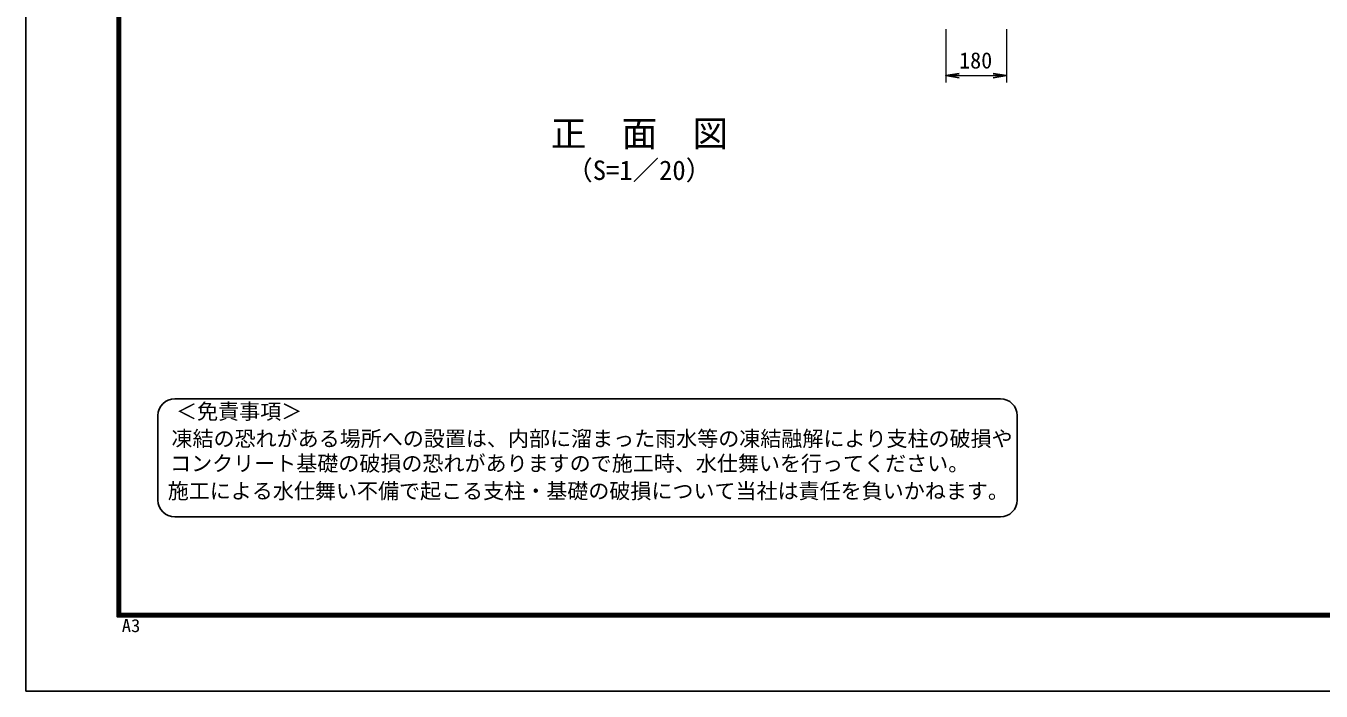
# Model space of a CAD drawing. Units: millimetres, scale not verified. Extents: x -4200 to 4200, y -2970 to 2970.
# Drawn here: x -4200 to -363, y -2970 to -1000 of the extents above; entities that cross this region are included whole.
import ezdxf
from ezdxf.enums import TextEntityAlignment as Align

# ---------------------------------------------------------------- set-up
doc = ezdxf.new("R2010")
doc.units = ezdxf.units.MM
doc.header["$LTSCALE"] = 10
for name, color, linetype, lineweight in [('0-0_D-TTL-TXT', 7, 'Continuous', 25), ('0-3_D-STR-DIM', 7, 'Continuous', 13), ('0-C_D-TTL', 7, 'Continuous', 25)]:
    doc.layers.add(name, color=color, linetype=linetype, lineweight=lineweight)
doc.layers.add('0-4_0', color=7, linetype='Continuous')
doc.styles.add('ＭＳ ゴシック', font='')
doc.styles.get('ＭＳ ゴシック').set_extended_font_data('MS Gothic')

# ---------------------------------------------------------------- blocks, each defined once
blk = doc.blocks.new('_Open')
at = {"layer": '0-4_0'}
blk.add_line((-10, 1.667), (0, 0), dxfattribs=at)
blk.add_lwpolyline([(-10, -1.667), (0, 0), (-10, 0)], dxfattribs=at)

msp = doc.modelspace()

# ---------------------------------------------------------------- linework, layer by layer
at = {"layer": '0-0_D-TTL-TXT', "color": 2}
for p, q in [((-1313.06, -2103.94), (-3758.61, -2103.94)), ((-3808.61, -2153.94), (-3808.61, -2403.94)), ((-1263.06, -2403.94), (-1263.06, -2153.94)), ((-3758.61, -2453.94), (-1313.06, -2453.94))]:
    msp.add_line(p, q, dxfattribs=at)
for centre, start, end in [((-3758.61, -2153.94), 90, 180), ((-1313.06, -2153.94), 0, 90), ((-3758.61, -2403.94), 180, 270), ((-1313.06, -2403.94), 270, 0)]:
    msp.add_arc(centre, 50, start, end, dxfattribs=at)
at = {"layer": '0-3_D-STR-DIM'}
for p, q in [((-1474.65, -1009.77), (-1474.65, -1167.09)), ((-1294.65, -1009.77), (-1294.65, -1167.09)), ((-1434.65, -1147.09), (-1334.65, -1147.09))]:
    msp.add_line(p, q, dxfattribs=at)
at = {"layer": '0-C_D-TTL', "color": 2}
msp.add_lwpolyline([(-4199.68, 2970.23), (4200.32, 2970.23), (4200.32, -2969.77), (-4199.68, -2969.77)], close=True, dxfattribs=at)
at = {"layer": '0-C_D-TTL'}
for points in [[(-3929.68, 2750.23), (3930.32, 2750.23), (3930.32, -2749.77), (-3929.68, -2749.77)], [(-3927.18, 2747.73), (3927.82, 2747.73), (3927.82, -2747.27), (-3927.18, -2747.27)], [(-3924.68, 2745.23), (3925.32, 2745.23), (3925.32, -2744.77), (-3924.68, -2744.77)], [(-3922.18, 2742.73), (3922.82, 2742.73), (3922.82, -2742.27), (-3922.18, -2742.27)], [(-3919.68, 2740.23), (3920.32, 2740.23), (3920.32, -2739.77), (-3919.68, -2739.77)]]:
    msp.add_lwpolyline(points, close=True, dxfattribs=at)

# ---------------------------------------------------------------- block references
at = {"layer": '0-3_D-STR-DIM', "xscale": 4, "yscale": 4, "rotation": 180}
msp.add_blockref('_Open', (-1474.65, -1147.09), dxfattribs=at)
at = {"layer": '0-3_D-STR-DIM', "xscale": 4, "yscale": 4}
msp.add_blockref('_Open', (-1294.65, -1147.09), dxfattribs=at)

# ---------------------------------------------------------------- texts
at = {"layer": '0-0_D-TTL-TXT', "style": 'ＭＳ ゴシック'}
for s, height, p in [('正\u3000面\u3000図', 76.97, (-2644.55, -1380.17)), ('（S=1／20）', 57.7, (-2599.07, -1473.36)), ('＜免責事項＞ \u3000\u3000', 45.67, (-3754.9, -2178.12)), ('凍結の恐れがある場所への設置は、内部に溜まった雨水等の凍結融解により支柱の破損や', 45.67, (-3768.43, -2258.61)), ('コンクリート基礎の破損の恐れがありますので施工時、水仕舞いを行ってください。', 45.67, (-3772.54, -2332.04)), ('施工による水仕舞い不備で起こる支柱・基礎の破損について当社は責任を負いかねます。 ', 45.67, (-3779.53, -2413.53))]:
    msp.add_text(s, height=height, dxfattribs=at).set_placement(p, align=Align.BOTTOM_LEFT)
at = {"layer": '0-3_D-STR-DIM', "style": 'ＭＳ ゴシック'}
msp.add_text('180', height=48.09, dxfattribs=at).set_placement((-1435.3, -1140.34), align=Align.BOTTOM_LEFT)
at = {"layer": '0-C_D-TTL', "style": 'ＭＳ ゴシック', "width": 1.05}
msp.add_text('A3', height=38.48, dxfattribs=at).set_placement((-3915.77, -2806.58), align=Align.BOTTOM_LEFT)

doc.saveas('drawing.dxf')
